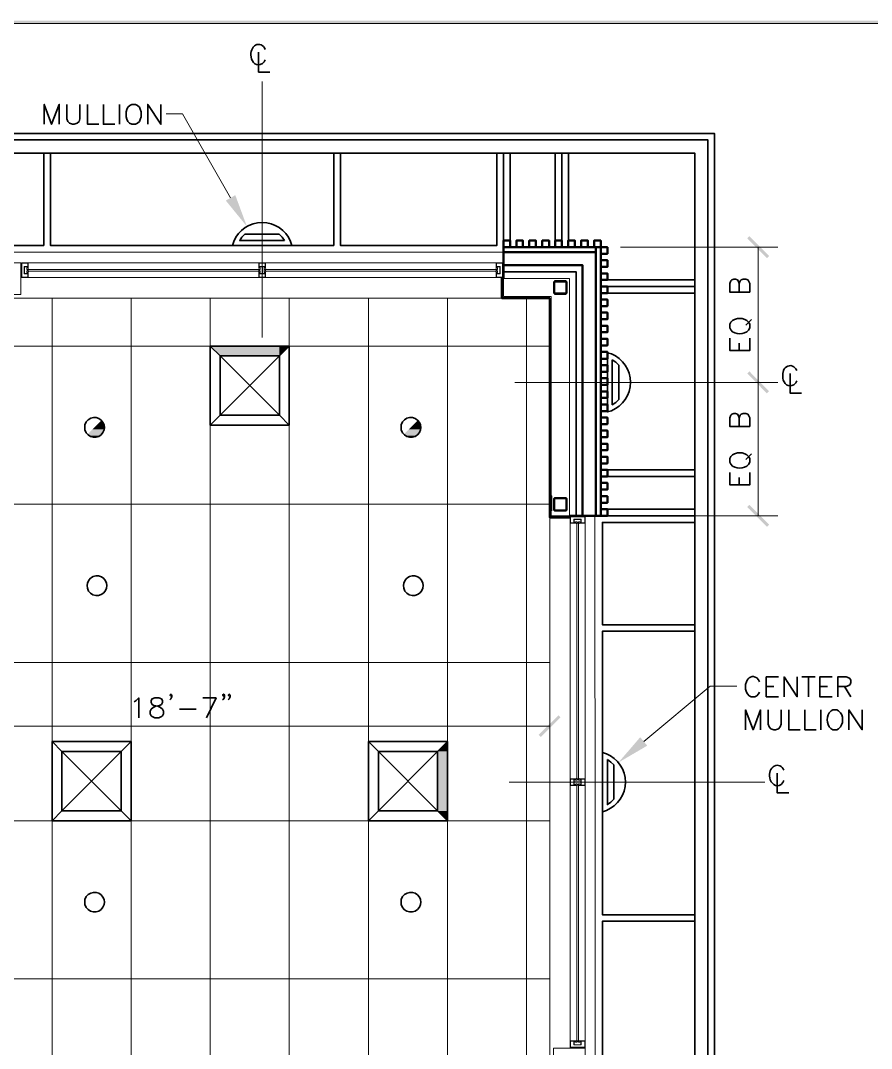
# Model space of a CAD drawing. Header units: inches. Extents: x 5 to 516, y -193 to 129.
# Drawn here: x 422.85 to 444.37, y 62.08 to 88.06 of the extents above; entities that cross this region are included whole.
import ezdxf

# ---------------------------------------------------------------- set-up
doc = ezdxf.new("R2010")
doc.units = ezdxf.units.IN
doc.header["$MEASUREMENT"] = 0
doc.layers.add('PDF9_Geometry', color=7, linetype='Continuous')
doc.layers.add('PDF9_Solid Fills', color=7, linetype='Continuous')

msp = doc.modelspace()

# ---------------------------------------------------------------- hatches: boundary and pattern name
at = {"layer": 'PDF9_Solid Fills', "transparency": 33554559}
h = msp.add_hatch(color=256, dxfattribs=at)
h.paths.add_polyline_path([(316.0672942, 88.0494451), (316.0806254, 88.0627785), (316.0672942, 88.0627785)])
h.paths.add_polyline_path([(496.1917308, 88.0627785), (496.1295081, 88.0627785), (354.7028537, 88.0627785), (354.7028447, 88.0627785), (316.0806254, 88.0627785), (316.1295142, 88.0494451), (316.1295143, 87.9872229), (316.1295233, 87.9872229), (496.1295089, 88.0494437), (316.1295188, 87.9872215), (496.1295081, 87.9872229), (496.1561756, 87.9916674), (496.1783975, 88.0094451), (496.1917308, 88.0361118), (496.1917311, 88.0494451)])
for points in [[(441.2272904, 82.5605591), (441.7250658, 82.058339), (441.7783991, 82.1116724), (441.2806237, 82.609448)], [(441.7783991, 78.6938937), (441.2806214, 79.1961159), (441.227288, 79.1427826), (441.7250658, 78.6405604)], [(424.6717356, 77.7294457), (424.6228467, 77.6850013), (424.9517355, 77.6850013), (424.9650689, 77.7294457)], [(424.7206225, 77.7783371), (424.6717336, 77.7294482), (424.9650669, 77.7294482), (424.9695113, 77.7783371)], [(424.7695139, 77.8272195), (424.720625, 77.7783306), (424.9695139, 77.7783306), (424.9650694, 77.8272195)], [(424.8139565, 77.8761109), (424.7695121, 77.827222), (424.9650676, 77.827222), (424.9517343, 77.8761109)], [(424.8584037, 77.9161138), (424.8139592, 77.8761138), (424.951737, 77.8761138), (424.9295148, 77.9161138)], [(432.6717351, 77.7294457), (432.6228462, 77.6850013), (432.9517351, 77.6850013), (432.9650684, 77.7294457)], [(432.720622, 77.7783371), (432.6717331, 77.7294482), (432.9650665, 77.7294482), (432.9695109, 77.7783371)], [(432.7695134, 77.8272195), (432.7206246, 77.7783306), (432.9695134, 77.7783306), (432.965069, 77.8272195)], [(432.8139561, 77.8761109), (432.7695116, 77.827222), (432.9650672, 77.827222), (432.9517338, 77.8761109)], [(432.8584032, 77.9161138), (432.8139588, 77.8761138), (432.9517366, 77.8761138), (432.9295143, 77.9161138)], [(424.5828458, 77.6405604), (424.5428458, 77.6005604), (424.8984013, 77.6005604), (424.9295124, 77.6405604)], [(424.5428474, 77.6005575), (424.5828474, 77.5694464), (424.8584029, 77.5694464), (424.8984029, 77.6005575)], [(424.6228441, 77.6850031), (424.5828441, 77.6405586), (424.9295108, 77.6405586), (424.951733, 77.6850031)], [(424.5828458, 77.5694432), (424.6228458, 77.547221), (424.8139569, 77.547221), (424.8584013, 77.5694432)], [(424.6228441, 77.5472264), (424.671733, 77.533893), (424.7695108, 77.533893), (424.8139552, 77.5472264)], [(432.5828453, 77.6405604), (432.5428453, 77.6005604), (432.8984009, 77.6005604), (432.929512, 77.6405604)], [(432.542847, 77.6005575), (432.582847, 77.5694464), (432.8584025, 77.5694464), (432.8984025, 77.6005575)], [(432.6228437, 77.6850031), (432.5828437, 77.6405586), (432.9295104, 77.6405586), (432.9517326, 77.6850031)], [(432.5828453, 77.5694432), (432.6228453, 77.547221), (432.8139564, 77.547221), (432.8584009, 77.5694432)], [(432.6228437, 77.5472264), (432.6717326, 77.533893), (432.7695104, 77.533893), (432.8139548, 77.5472264)], [(435.9517326, 70.0049995), (436.0050659, 69.9516662), (436.0050683, 69.9516683), (436.5072905, 70.4494461), (436.4539571, 70.5027794), (436.4539548, 70.5027773)]]:
    msp.add_hatch(color=256, dxfattribs=at).paths.add_polyline_path(points)
at = {"layer": 'PDF9_Solid Fills', "true_color": 0xb3b3b3, "transparency": 33554559}
msp.add_hatch(color=253, dxfattribs=at).paths.add_polyline_path([(429.3961774, 79.8361169), (427.6450686, 79.8361169), (427.8983998, 79.5872281), (429.3961774, 79.5872281)])

# ---------------------------------------------------------------- linework, layer by layer
at = {"layer": 'PDF9_Geometry', "lineweight": 0}
msp.add_lwpolyline([(316.1295142, 88.0583387), (316.1295142, 88.0494498), (316.1295142, 87.9872276), (485.4006203, 87.9872276)], dxfattribs=at)
at = {"layer": 'PDF9_Geometry', "lineweight": 35}
for points in [[(428.867292, 87.2627839), (428.867292, 86.7605617), (429.1561808, 86.7605617)], [(428.9650674, 86.9738922), (429.0139563, 87.022781), (429.0361785, 87.0716699)], [(423.4495134, 85.4405546), (423.4495134, 85.9427768), (423.6361801, 85.4405546), (423.8272912, 85.9427768), (423.8272912, 85.4405546)], [(424.0184017, 85.9427789), (424.0184017, 85.582779), (424.0450684, 85.5116679), (424.0895128, 85.4672234), (424.1606239, 85.4405567), (424.2095128, 85.4405567), (424.2806239, 85.4672234), (424.3295128, 85.5116679), (424.351735, 85.582779), (424.351735, 85.9427789)], [(424.5428474, 85.9427789), (424.5428474, 85.4405567), (424.8272918, 85.4405567)], [(424.9472889, 85.9427789), (424.9472889, 85.4405567), (425.2317334, 85.4405567)], [(425.351735, 85.9427789), (425.351735, 85.4405567)], [(425.662847, 85.4405567), (425.7561803, 85.4405567), (425.8050692, 85.4672234), (425.8539581, 85.5116679), (425.8761803, 85.5605567), (425.8984025, 85.6316678), (425.8984025, 85.7516678), (425.8761803, 85.8227789), (425.8539581, 85.8716678), (425.8050692, 85.9161123), (425.7561803, 85.9427789), (425.662847, 85.9427789), (425.6139581, 85.9161123), (425.5650692, 85.8716678)], [(426.0672885, 85.4405546), (426.0672885, 85.9427768), (426.4006218, 85.4405546), (426.4006218, 85.9427768)], [(388.3117386, 82.209444), (388.3117386, 85.2938882), (397.3117382, 85.2938882), (397.3117382, 85.2094438), (440.3961813, 85.2094438), (440.3961813, 47.8761126), (440.4806268, 47.8761126), (440.4806268, 38.8761131), (437.3961815, 38.8761131)], [(435.1028466, 85.0450016), (397.3117381, 85.0450016)], [(435.0628438, 85.0450016), (440.2317323, 85.0450016), (440.2317323, 47.8761148)], [(397.3117382, 84.7116683), (439.8984012, 84.7116683), (439.8984012, 47.8761148)], [(416.2717342, 84.7116683), (416.2717342, 82.3783351), (423.4361783, 82.3783351), (423.4361783, 84.7116683)], [(423.6050671, 84.7116683), (423.6050671, 82.3783351), (430.7695113, 82.3783351), (430.7695113, 84.7116683)], [(434.8984015, 84.7116683), (434.8984015, 82.3783351), (430.9384018, 82.3783351), (430.9384018, 84.7116683)], [(435.0628438, 82.5027835), (435.0628438, 84.7116722)], [(435.2317348, 82.5027835), (435.2317348, 84.7116722)], [(436.3739557, 84.7116683), (436.3739557, 82.5027795)], [(436.5384025, 82.5027835), (436.5384025, 84.7116722)], [(436.707289, 82.5027835), (436.707289, 84.7116722)], [(428.5250665, 82.6672279), (428.449511, 82.5916724), (428.3917332, 82.5027835), (429.5250665, 82.5027835)], [(428.5250701, 82.6672257), (429.3917368, 82.6672257)], [(429.3917331, 82.6672257), (429.4672887, 82.5916702), (429.5250665, 82.5027813)], [(435.0628438, 81.7116684), (436.8983993, 81.7116684)], [(436.8984014, 75.5427777), (436.8984014, 81.7116662), (435.0628458, 81.7116662)], [(436.3339557, 81.4405577), (436.3384001, 81.4583355), (436.3561779, 81.4761132), (436.3739557, 81.4805577), (436.627289, 81.4805577)], [(436.3339573, 81.4405548), (436.3339573, 81.1872215)], [(436.3739557, 81.4583318), (436.3606224, 81.4538874), (436.3561779, 81.4405541)], [(436.3561786, 81.4405548), (436.3561786, 81.1872215)], [(436.3739582, 81.4583326), (436.6272915, 81.4583326), (436.6406249, 81.4538881), (436.6450693, 81.4405548), (436.6450693, 81.1872215)], [(436.6272906, 81.4805548), (436.6450684, 81.4761103), (436.6628462, 81.4583326), (436.6672906, 81.4405548), (436.6672906, 81.1872215)], [(439.8984012, 81.5072233), (437.6895124, 81.5072233)], [(439.8984012, 81.342781), (437.6895124, 81.342781)], [(441.2895099, 81.1961158), (440.7872877, 81.1961158), (440.7872877, 81.4138936), (440.8139544, 81.4850047), (440.8361766, 81.5072269), (440.8850655, 81.5294491), (440.9295099, 81.5294491), (440.9783988, 81.5072269), (441.000621, 81.4850047), (441.0272877, 81.4138936), (441.0272877, 81.1961158)], [(441.0272893, 81.4138892), (441.0495115, 81.4850003), (441.0761782, 81.5072225), (441.1206226, 81.5294448), (441.1917338, 81.5294448), (441.2406226, 81.5072225), (441.2628449, 81.4850003), (441.2895115, 81.4138892), (441.2895115, 81.1961114)], [(436.3339573, 81.1872273), (436.3384018, 81.1694495), (436.3561795, 81.1516717), (436.3739573, 81.1472273)], [(436.3561786, 81.1872273), (436.3606231, 81.1738939), (436.3739564, 81.1694495)], [(436.3739557, 81.1694502), (436.627289, 81.1694502)], [(436.3739557, 81.1472244), (436.627289, 81.1472244)], [(436.6272923, 81.1694502), (436.6406256, 81.1738947), (436.64507, 81.187228)], [(436.6272923, 81.1472244), (436.64507, 81.1516688), (436.6628478, 81.1694466), (436.6672923, 81.1872244)], [(437.6895119, 81.1738899), (439.8984007, 81.1738899)], [(441.2895122, 80.2938896), (441.2895122, 80.387223), (441.2628456, 80.4361119), (441.2184011, 80.4850007), (441.1695123, 80.507223), (441.0984011, 80.5294452), (440.9784012, 80.5294452), (440.90729, 80.507223), (440.8584012, 80.4850007), (440.8139567, 80.4361119), (440.7872901, 80.387223), (440.7872901, 80.2938896), (440.8139567, 80.2450008), (440.8584012, 80.1961119)], [(441.1917361, 80.3649979), (441.3339583, 80.5072201)], [(441.2895099, 80.0316682), (441.2895099, 79.7205571), (440.7872877, 79.7205571), (440.7872877, 80.0316682)], [(427.8984019, 79.5872201), (427.6450686, 79.836109)], [(429.3961774, 79.5872201), (429.6450663, 79.836109)], [(441.0272893, 79.7205571), (441.0272893, 79.9116682)], [(437.9784002, 78.485003), (437.9028447, 78.4094475), (437.8139558, 78.3516697), (437.8139558, 79.485003)], [(437.9784026, 79.3516696), (437.902847, 79.4272252), (437.8139581, 79.485003)], [(437.9784026, 78.4850066), (437.9784026, 79.3516733)], [(442.4806222, 79.2183327), (442.4584, 79.2627771), (442.4095111, 79.311666)], [(442.1472889, 79.2183327), (442.1250667, 79.1427771), (442.1250667, 79.0272216)], [(442.3117357, 79.1427757), (442.3117357, 78.6449979), (442.6006246, 78.6449979)], [(442.4095111, 78.8583327), (442.4584, 78.9072216), (442.4806222, 78.9561105)], [(427.8984019, 78.0850048), (427.6450686, 77.836116)], [(429.3961774, 78.0850048), (429.6450663, 77.836116)], [(441.2895099, 77.8005539), (440.7872877, 77.8005539), (440.7872877, 78.0183317), (440.8139544, 78.0894428), (440.8361766, 78.111665), (440.8850655, 78.1338872), (440.9295099, 78.1338872), (440.9783988, 78.111665), (441.000621, 78.0894428), (441.0272877, 78.0183317), (441.0272877, 77.8005539)], [(441.0272893, 78.0183364), (441.0495115, 78.0894475), (441.0761782, 78.1116697), (441.1206226, 78.1338919), (441.1917338, 78.1338919), (441.2406226, 78.1116697), (441.2628449, 78.0894475), (441.2895115, 78.0183364), (441.2895115, 77.8005586)], [(424.4761815, 77.8450038), (424.471737, 77.7783371), (424.4761815, 77.7161149)], [(424.9339592, 77.6538927), (424.9606259, 77.7161149), (424.9695148, 77.7783371), (424.9606259, 77.8450038), (424.9339592, 77.9027816)], [(432.476181, 77.8450038), (432.4717366, 77.7783371), (432.476181, 77.7161149)], [(432.9384032, 77.6538927), (432.9606254, 77.7161149), (432.9695143, 77.7783371), (432.9606254, 77.8450038), (432.9384032, 77.9027816)], [(441.2895122, 76.8983368), (441.2895122, 76.9916701), (441.2628456, 77.040559), (441.2184011, 77.0894479), (441.1695123, 77.1116701), (441.0984011, 77.1338923), (440.9784012, 77.1338923), (440.90729, 77.1116701), (440.8584012, 77.0894479), (440.8139567, 77.040559), (440.7872901, 76.9916701), (440.7872901, 76.8983368), (440.8139567, 76.8494479), (440.8584012, 76.800559)], [(441.1917361, 76.969445), (441.3339583, 77.1116672)], [(439.8984012, 76.7027802), (437.6895124, 76.7027802)], [(437.6895119, 76.5383379), (439.8984007, 76.5383379)], [(441.2895099, 76.6361153), (441.2895099, 76.3250042), (440.7872877, 76.3250042), (440.7872877, 76.6361153)], [(441.0272893, 76.3250042), (441.0272893, 76.5161153)], [(436.3339557, 75.9605594), (436.3384001, 75.9827817), (436.3561779, 75.996115), (436.3739557, 76.0005594), (436.627289, 76.0005594)], [(436.3339573, 75.9605565), (436.3339573, 75.7116677)], [(436.3739557, 75.9827824), (436.3606224, 75.9738935), (436.3561779, 75.9605602)], [(436.3561786, 75.9605565), (436.3561786, 75.7116677)], [(436.3739582, 75.9827788), (436.6272915, 75.9827788), (436.6406249, 75.9738899), (436.6450693, 75.9605565), (436.6450693, 75.7116677)], [(436.6272906, 76.0005565), (436.6450684, 75.9961121), (436.6628462, 75.9827788), (436.6672906, 75.9605565), (436.6672906, 75.7116677)], [(436.3339573, 75.7116688), (436.3384018, 75.6894465), (436.3561795, 75.6716688), (436.3739573, 75.6672243)], [(436.3561786, 75.7116688), (436.3606231, 75.693891), (436.3739564, 75.6894465)], [(436.3739557, 75.6894429), (436.627289, 75.6894429)], [(436.3739557, 75.6672261), (436.627289, 75.6672261)], [(436.6272923, 75.6672261), (436.64507, 75.6716706), (436.6628478, 75.6894483), (436.6672923, 75.7116706)], [(436.6272923, 75.6894429), (436.6406256, 75.6938874), (436.64507, 75.7116651)], [(437.6895119, 75.7116688), (439.8984007, 75.7116688)], [(439.8984012, 72.7916657), (437.565068, 72.7916657), (437.565068, 75.378332), (439.8984012, 75.378332)], [(437.6895119, 75.5427777), (439.8984007, 75.5427777)], [(424.5428456, 73.845004), (424.5339567, 73.7783373), (424.5428456, 73.7161151)], [(425.0006233, 73.6538929), (425.0228456, 73.7161151), (425.0317345, 73.7783373), (425.0228456, 73.845004), (425.0006233, 73.9027818)], [(432.5428452, 73.845004), (432.5339563, 73.7783373), (432.5428452, 73.7161151)], [(433.0006229, 73.6538929), (433.0228451, 73.7161151), (433.031734, 73.7783373), (433.0228451, 73.845004), (433.0006229, 73.9027818)], [(439.8984012, 72.6272234), (437.565068, 72.6272234), (437.565068, 65.458335), (439.8984012, 65.458335)], [(442.0183998, 70.9694453), (441.7072887, 70.9694453), (441.7072887, 71.4716675), (442.0183998, 71.4716675)], [(442.1606217, 70.9694453), (442.1606217, 71.4716675), (442.493955, 70.9694453), (442.493955, 71.4716675)], [(442.6095104, 71.4716697), (442.9428437, 71.4716697)], [(442.7784014, 71.4716697), (442.7784014, 70.9694475)], [(443.3739544, 70.9694453), (443.0628433, 70.9694453), (443.0628433, 71.4716675), (443.3739544, 71.4716675)], [(443.5161808, 70.9694453), (443.5161808, 71.4716675), (443.7295141, 71.4716675), (443.8006252, 71.4494453), (443.8272919, 71.4227787), (443.8495141, 71.3783342), (443.8495141, 71.3294453), (443.8272919, 71.2805564), (443.8006252, 71.2583342), (443.7295141, 71.2316676), (443.5161808, 71.2316676)], [(441.2050689, 71.3516701), (441.1828467, 71.280559), (441.1828467, 71.160559), (441.2050689, 71.0894479), (441.2317356, 71.0450034), (441.27618, 70.9961145), (441.3250689, 70.9694479), (441.4228467, 70.9694479), (441.4672911, 70.9961145), (441.51618, 71.0450034), (441.5384022, 71.0894479)], [(441.5384022, 71.3516701), (441.51618, 71.400559), (441.4672911, 71.4494478)], [(441.7072887, 71.2316704), (441.8983998, 71.2316704)], [(443.0628433, 71.2316704), (443.2539544, 71.2316704)], [(443.6850673, 71.2316704), (443.8495117, 70.9694482)], [(425.7250667, 70.8449969), (425.7695111, 70.8716636), (425.8406222, 70.9427747), (425.8406222, 70.4405525)], [(426.6761797, 71.013888), (426.6539575, 70.9872213), (426.6272908, 71.013888), (426.6539575, 71.0361102), (426.6761797, 71.013888), (426.6761797, 70.9649991), (426.6539575, 70.9161102), (426.6272908, 70.893888)], [(427.55618, 70.4405554), (427.79618, 70.9427776), (427.4628467, 70.9427776)], [(428.009513, 71.013888), (427.9872908, 70.9872213), (427.9606241, 71.013888), (427.9872908, 71.0361102), (428.009513, 71.013888), (428.009513, 70.9649991), (427.9872908, 70.9161102), (427.9606241, 70.893888)], [(428.1517339, 71.013888), (428.1295117, 70.9872213), (428.102845, 71.013888), (428.1295117, 71.0361102), (428.1517339, 71.013888), (428.1517339, 70.9649991), (428.1295117, 70.9161102), (428.102845, 70.893888)], [(426.8672921, 70.6538891), (427.2939587, 70.6538891)], [(441.1828476, 70.1383364), (441.1828476, 70.6361142), (441.3739587, 70.1383364), (441.5650698, 70.6361142), (441.5650698, 70.1383364)], [(441.7561802, 70.636112), (441.7561802, 70.2805565), (441.7784024, 70.2094454), (441.8272913, 70.1605565), (441.8984024, 70.1383343), (441.9428468, 70.1383343), (442.0184024, 70.1605565), (442.0628468, 70.2094454), (442.0895135, 70.2805565), (442.0895135, 70.636112)], [(442.276177, 70.636112), (442.276177, 70.1383343), (442.5650659, 70.1383343)], [(442.6850674, 70.636112), (442.6850674, 70.1383343), (442.9695118, 70.1383343)], [(443.0895134, 70.636112), (443.0895134, 70.1383343)], [(443.5383988, 70.6138898), (443.4939544, 70.636112), (443.3961766, 70.636112), (443.3517322, 70.6138898), (443.3028433, 70.5650009)], [(443.8006227, 70.1383364), (443.8006227, 70.6361142), (444.133956, 70.1383364), (444.133956, 70.6361142)], [(443.3961766, 70.1383343), (443.4939544, 70.1383343), (443.5383988, 70.1605565)], [(423.8939578, 69.5872207), (423.645069, 69.8361095)], [(425.3961776, 69.5872207), (425.6450665, 69.8361095)], [(431.8984017, 69.5872207), (431.6450683, 69.8361095)], [(433.3961772, 69.5872207), (433.6450661, 69.8361095)], [(437.8539542, 69.2494476), (437.7783986, 69.3205587), (437.6895097, 69.3827809)], [(437.8539563, 68.3783322), (437.7784008, 68.3072211), (437.6895119, 68.2449989), (437.6895119, 69.3827766)], [(437.8539542, 68.3783358), (437.8539542, 69.2494469)], [(441.9872909, 69.0405627), (441.9872909, 68.5383405), (442.2761798, 68.5383405)], [(442.0850663, 68.7561154), (442.1295108, 68.8005598), (442.1561774, 68.8494487)], [(423.8939578, 68.0850054), (423.645069, 67.8361165)], [(425.3961776, 68.0850054), (425.6450665, 67.8361165)], [(431.8984017, 68.0850054), (431.6450683, 67.8361165)], [(433.3961772, 68.0850054), (433.6450661, 67.8361165)], [(424.4761815, 65.8450044), (424.471737, 65.7783378), (424.4761815, 65.7161156)], [(424.9339592, 65.6538933), (424.9606259, 65.7161156), (424.9695148, 65.7783378), (424.9606259, 65.8450044), (424.9339592, 65.9027822)], [(432.476181, 65.8450044), (432.4717366, 65.7783378), (432.476181, 65.7161156)], [(432.9384032, 65.6538933), (432.9606254, 65.7161156), (432.9695143, 65.7783378), (432.9606254, 65.8450044), (432.9384032, 65.9027822)], [(439.8984012, 65.2938905), (437.565068, 65.2938905), (437.565068, 58.125002), (439.8984012, 58.125002)]]:
    msp.add_lwpolyline(points, dxfattribs=at)
at = {"layer": 'PDF9_Geometry', "lineweight": 15}
for points in [[(428.960626, 80.0494416), (428.960626, 86.5249966)], [(428.1606225, 83.5827802), (426.9472893, 85.7027801), (426.5295114, 85.7027801)], [(397.3961837, 82.209444), (435.2317371, 82.209444)], [(438.0228452, 82.3338924), (442.0006228, 82.3338924)], [(441.5028436, 82.3338924), (441.5028436, 78.9161149)], [(422.853955, 81.9383304), (422.853955, 81.5649971), (422.8583994, 81.5694415), (422.8717328, 81.5694415), (422.8761772, 81.5649971)], [(423.0406253, 81.804997), (423.0406253, 81.9383304), (422.8761808, 81.9383304), (422.8717364, 81.9338859), (422.8584031, 81.9338859), (422.8539586, 81.9383304)], [(422.8761808, 81.9294509), (422.8717364, 81.9250064), (422.8584031, 81.9250064), (422.8539586, 81.9294509)], [(422.8761808, 81.9205533), (422.8717364, 81.9161089), (422.8584031, 81.9161089), (422.8539586, 81.9205533)], [(422.8761808, 81.9161136), (422.8717364, 81.9072247), (422.8584031, 81.9072247), (422.8539586, 81.9161136)], [(422.8539586, 81.6050032), (422.8761808, 81.8983365), (422.8539586, 81.8983365), (422.8761808, 81.6050032)], [(422.8761808, 81.9383304), (422.8761808, 81.5649971)], [(422.9384011, 81.8449963), (423.0361788, 81.8449963), (423.0361788, 81.9294408), (422.8850677, 81.9294408)], [(422.8850694, 81.9294509), (422.8850694, 81.5738954), (423.0361805, 81.5738954), (423.0361805, 81.6583398)], [(422.9384005, 81.8449963), (422.9384005, 81.6583297)], [(428.8761805, 81.9383304), (423.0406253, 81.9383304)], [(429.0406228, 81.804997), (429.0406228, 81.9383304), (428.8761783, 81.9383304), (428.8761783, 81.804997)], [(428.965069, 81.8449963), (428.885069, 81.8449963), (428.885069, 81.9294408), (429.0361801, 81.9294408)], [(429.0361785, 81.8449963), (428.9561785, 81.8449963)], [(429.0361785, 81.9294509), (429.0361785, 81.8450064)], [(429.0406228, 81.9383304), (434.8761779, 81.9383304)], [(434.876178, 81.804997), (434.876178, 81.9383304), (435.0406224, 81.9383304), (435.0495113, 81.9338859), (435.0584002, 81.9338859), (435.0628447, 81.9383304)], [(435.0361782, 81.9294509), (435.0361782, 81.5738954), (434.8850671, 81.5738954), (434.8850671, 81.6583398)], [(434.978402, 81.8449963), (434.8850687, 81.8449963), (434.8850687, 81.9294408), (435.0361798, 81.9294408)], [(434.9784027, 81.8449963), (434.9784027, 81.6583297)], [(435.0628438, 81.9383304), (435.0628438, 81.5649971), (435.0583993, 81.5694415), (435.0495104, 81.5694415), (435.0406215, 81.5649971)], [(435.0406224, 81.9383304), (435.0406224, 81.5649971)], [(435.0406224, 81.9294509), (435.0495113, 81.9250064), (435.0584002, 81.9250064), (435.0628447, 81.9294509)], [(435.0406224, 81.9205533), (435.0495113, 81.9161089), (435.0584002, 81.9161089), (435.0628447, 81.9205533)], [(435.0406224, 81.9161136), (435.0495113, 81.9072247), (435.0584002, 81.9072247), (435.0628447, 81.9161136)], [(435.0628447, 81.6050032), (435.0406224, 81.8983365), (435.0628447, 81.8983365), (435.0406224, 81.6050032)], [(422.853955, 81.58722), (422.8583994, 81.5961089), (422.8717328, 81.5961089), (422.8761772, 81.58722)], [(422.853955, 81.5827803), (422.8583994, 81.5872247), (422.8717328, 81.5872247), (422.8761772, 81.5827803)], [(422.8761808, 81.6049971), (422.8539586, 81.6049971)], [(422.8761787, 81.5650032), (423.0406231, 81.5650032), (423.0406231, 81.6983365)], [(423.0361788, 81.6583373), (422.9384011, 81.6583373)], [(422.947289, 81.8361168), (422.947289, 81.667228)], [(423.0361797, 81.8094502), (423.0139575, 81.8094502), (423.0139575, 81.8361168), (422.9472909, 81.8361168)], [(423.0139575, 81.6672258), (422.9472909, 81.6672258)], [(423.0095133, 81.773887), (423.0095133, 81.8005537), (423.0139577, 81.8094426)], [(423.0095133, 81.7294455), (423.0095133, 81.7027788)], [(423.0095133, 81.7027799), (423.0139577, 81.693891)], [(423.0361788, 81.6938914), (423.0139566, 81.6938914), (423.0139566, 81.6672247)], [(428.9028461, 81.7294437), (428.9028461, 81.7738881), (423.0139575, 81.7738881), (423.0139575, 81.7294437)], [(423.0139575, 81.7294455), (428.9028461, 81.7294455)], [(423.0406231, 81.8361168), (423.0228453, 81.8361168)], [(423.0406231, 81.6672258), (423.0228453, 81.6672258)], [(423.0361792, 81.6805537), (423.0272903, 81.6805537), (423.0272903, 81.6894426), (423.0228459, 81.6894426), (423.0228459, 81.6672204)], [(423.022846, 81.8361168), (423.022846, 81.8138946), (423.0272905, 81.8138946)], [(423.0361788, 81.8094462), (423.0361788, 81.8227795), (423.0272899, 81.8227795), (423.0272899, 81.8138906)], [(423.0361788, 81.6805541), (423.0361788, 81.6938874)], [(423.0495116, 81.7916652), (423.0406227, 81.8049985)], [(423.0495116, 81.7116684), (423.0406227, 81.6983351)], [(423.0406231, 81.7738881), (423.0406231, 81.7294437)], [(423.0406231, 81.5650032), (428.8761783, 81.5650032), (428.8761783, 81.6983365)], [(428.8717362, 81.7916652), (428.8761807, 81.8049985)], [(428.8717362, 81.7116684), (428.8761807, 81.6983351)], [(428.8761805, 81.8361168), (428.8984027, 81.8361168)], [(428.8761805, 81.7738881), (428.8761805, 81.7294437)], [(428.8761805, 81.6672258), (428.8984027, 81.6672258)], [(428.9561785, 81.6583373), (429.0361785, 81.6583373), (429.0361785, 81.5738928), (428.8850674, 81.5738928), (428.8850674, 81.6583373)], [(428.8850683, 81.8094502), (428.9028461, 81.8094502), (428.9028461, 81.8361168), (428.9561794, 81.8361168)], [(428.8850688, 81.6805537), (428.8895133, 81.6805537), (428.8895133, 81.6894426), (428.8984022, 81.6894426), (428.8984022, 81.6672204)], [(428.885069, 81.8094462), (428.885069, 81.8227795), (428.8895135, 81.8227795), (428.8895135, 81.8138906)], [(428.885069, 81.6938914), (428.9028468, 81.6938914), (428.9028468, 81.6672247)], [(428.885069, 81.6805541), (428.885069, 81.6938874)], [(428.885069, 81.6583373), (428.965069, 81.6583373)], [(428.8984018, 81.8361168), (428.8984018, 81.8138946), (428.8895129, 81.8138946)], [(428.9072903, 81.773887), (428.9072903, 81.8005537), (428.9028459, 81.8094426)], [(428.9072903, 81.7027799), (428.9028459, 81.693891)], [(428.9028461, 81.6672258), (428.9561794, 81.6672258)], [(428.9072903, 81.7294455), (428.9072903, 81.7027788)], [(428.9561772, 81.8361168), (428.9561772, 81.667228)], [(428.9650658, 81.8361168), (428.9650658, 81.667228)], [(429.0361792, 81.8094502), (429.0184014, 81.8094502), (429.0184014, 81.8361168), (428.9650681, 81.8361168)], [(429.0184014, 81.6672258), (428.9650681, 81.6672258)], [(429.0095129, 81.773887), (429.0095129, 81.8005537), (429.0184018, 81.8094426)], [(429.0095129, 81.7294455), (429.0095129, 81.7027788)], [(429.0095129, 81.7027799), (429.0184018, 81.693891)], [(429.0139572, 81.7294437), (429.0139572, 81.7738881), (434.9028457, 81.7738881), (434.9028457, 81.7294437)], [(434.9028457, 81.7294455), (429.0139572, 81.7294455)], [(429.0361785, 81.6938914), (429.0184007, 81.6938914), (429.0184007, 81.6672247)], [(429.0406228, 81.8361168), (429.022845, 81.8361168)], [(429.0406228, 81.6672258), (429.022845, 81.6672258)], [(429.0361789, 81.6805537), (429.02729, 81.6805537), (429.02729, 81.6894426), (429.0228455, 81.6894426), (429.0228455, 81.6672204)], [(429.0228457, 81.8361168), (429.0228457, 81.8138946), (429.0272902, 81.8138946)], [(429.0361785, 81.8094462), (429.0361785, 81.8227795), (429.0272896, 81.8227795), (429.0272896, 81.8138906)], [(429.0361785, 81.6805541), (429.0361785, 81.6938874)], [(429.0495113, 81.7916652), (429.0406224, 81.8049985)], [(429.0495113, 81.7116684), (429.0406224, 81.6983351)], [(429.0406228, 81.7738881), (429.0406228, 81.7294437)], [(429.0406228, 81.6983311), (429.0406228, 81.5649978)], [(434.8717359, 81.7916652), (434.8761804, 81.8049985)], [(434.8717359, 81.7116684), (434.8761804, 81.6983351)], [(434.8761802, 81.8361168), (434.8984024, 81.8361168)], [(434.8761802, 81.7738881), (434.8761802, 81.7294437)], [(435.0406246, 81.5650032), (434.8761802, 81.5650032), (434.8761802, 81.6983365)], [(434.8761802, 81.6672258), (434.8984024, 81.6672258)], [(434.885068, 81.8094502), (434.9028457, 81.8094502), (434.9028457, 81.8361168), (434.9739569, 81.8361168)], [(434.8850685, 81.6805537), (434.889513, 81.6805537), (434.889513, 81.6894426), (434.8984018, 81.6894426), (434.8984018, 81.6672204)], [(434.8850687, 81.8094462), (434.8850687, 81.8227795), (434.8895131, 81.8227795), (434.8895131, 81.8138906)], [(434.8850687, 81.6938914), (434.9028465, 81.6938914), (434.9028465, 81.6672247)], [(434.8850687, 81.6805541), (434.8850687, 81.6938874)], [(434.8850687, 81.6583373), (434.978402, 81.6583373)], [(434.8984015, 81.8361168), (434.8984015, 81.8138946), (434.8895126, 81.8138946)], [(434.9117343, 81.773887), (434.9117343, 81.8005537), (434.9028454, 81.8094426)], [(434.9117343, 81.7027799), (434.9028454, 81.693891)], [(434.9028457, 81.6672258), (434.9739569, 81.6672258)], [(434.9117343, 81.7294455), (434.9117343, 81.7027788)], [(434.973954, 81.8361168), (434.973954, 81.667228)], [(435.0628438, 81.58722), (435.0583993, 81.5961089), (435.0495104, 81.5961089), (435.0406215, 81.58722)], [(435.0628438, 81.5827803), (435.0583993, 81.5872247), (435.0495104, 81.5872247), (435.0406215, 81.5827803)], [(435.0406224, 81.6049971), (435.0628447, 81.6049971)], [(422.853955, 81.5738917), (422.8583994, 81.5783362), (422.8717328, 81.5783362), (422.8761772, 81.5738917)], [(422.853955, 81.5650032), (422.853955, 81.5694477)], [(428.8761805, 81.5650032), (429.0406249, 81.5650032)], [(429.0406228, 81.5650032), (434.8761779, 81.5650032)], [(435.0628438, 81.5738917), (435.0583993, 81.5783362), (435.0495104, 81.5783362), (435.0406215, 81.5738917)], [(435.0628438, 81.5650032), (435.0628438, 81.5694477)], [(434.7695133, 81.0450018), (397.8539609, 81.0450018)], [(435.0228454, 81.0450018), (417.1472903, 81.0450018)], [(423.64507, 81.0450018), (423.64507, 43.2094484)], [(425.6450699, 81.0450018), (425.6450699, 43.2094484)], [(427.6450698, 81.0450018), (427.6450698, 43.2094484)], [(429.6450697, 81.0450018), (429.6450697, 43.2094484)], [(431.6450696, 81.0450018), (431.6450696, 48.4183376)], [(433.6450695, 81.0450018), (433.6450695, 48.4183376)], [(435.6450694, 81.0450018), (435.6450694, 48.4183376)], [(397.8539564, 79.8361169), (436.2317303, 79.8361169)], [(435.3517344, 78.9161137), (441.8228453, 78.9161137)], [(441.5028436, 75.5427777), (441.5028436, 78.9161109)], [(397.8539564, 75.8361172), (436.2317303, 75.8361172)], [(436.2317347, 75.5027839), (436.2317347, 48.4183398), (430.9784019, 48.4183398)], [(436.7517316, 75.5427777), (436.7517316, 75.5472221)], [(436.7517316, 75.520554), (436.7517316, 75.3561096), (436.885065, 75.3561096)], [(436.885065, 68.8983372), (436.7517316, 68.8983372), (436.7517316, 75.3561147)], [(437.1250678, 75.5427777), (436.7517345, 75.5427777), (436.756179, 75.5383333), (436.756179, 75.5294444), (436.7517345, 75.5205555)], [(437.1250678, 75.5205609), (436.7517345, 75.5205609)], [(437.1161793, 75.5161121), (436.7606238, 75.5161121), (436.7606238, 75.365001), (436.8450682, 75.365001)], [(436.7606247, 75.5427777), (436.7650691, 75.5383333), (436.7650691, 75.5294444), (436.7606247, 75.5205555)], [(436.7695132, 75.5427777), (436.7739577, 75.5383333), (436.7739577, 75.5294444), (436.7695132, 75.5205555)], [(436.7739575, 75.5427777), (436.7828464, 75.5383333), (436.7828464, 75.5294444), (436.7739575, 75.5205555)], [(436.7917316, 75.5427831), (437.085065, 75.5205609), (437.085065, 75.5427831), (436.7917316, 75.5205609)], [(436.7917345, 75.5205609), (436.7917345, 75.5427831)], [(436.8450657, 75.3649981), (436.8450657, 75.4583315)], [(437.0272895, 75.4583322), (436.8450673, 75.4583322)], [(436.8539542, 75.3827752), (436.8539542, 75.4538863)], [(436.8539542, 75.3561096), (436.8539542, 75.3783318)], [(437.0228453, 75.4538924), (436.8539564, 75.4538924)], [(436.8806243, 75.3649981), (436.8806243, 75.3827759), (436.8539577, 75.3827759)], [(436.8672912, 75.3650025), (436.8672912, 75.3694469), (436.8761801, 75.3694469), (436.8761801, 75.3783358), (436.8539578, 75.3783358)], [(436.8672915, 75.3649981), (436.8806249, 75.3649981)], [(436.8895128, 75.3916727), (436.880624, 75.3827839)], [(436.8984014, 75.3516699), (436.885068, 75.3561143)], [(436.9161784, 75.3916727), (436.8895118, 75.3916727)], [(436.9161784, 75.3827752), (436.9161784, 68.8672201)], [(436.9606256, 68.8672201), (436.9606256, 75.3827752), (436.9161811, 75.3827752)], [(436.9606256, 75.3561096), (436.9161811, 75.3561096)], [(436.9606245, 75.3916727), (436.9872912, 75.3916727), (436.9961801, 75.3827839)], [(436.9784026, 75.3516699), (436.991736, 75.3561143)], [(436.9917345, 75.3561165), (437.1250678, 75.3561165), (437.1250678, 75.5205609), (437.1206234, 75.5294498), (437.1206234, 75.5383387), (437.1250678, 75.5427831)], [(436.9961786, 75.3649974), (436.9961786, 75.3827752), (437.0228453, 75.3827752), (437.0228453, 75.4538863)], [(436.9961791, 75.3649981), (437.0095125, 75.3649981), (437.0095125, 75.3694426), (437.0006236, 75.3694426)], [(437.0228453, 75.3783354), (437.0006231, 75.3783354), (437.0006231, 75.3694465)], [(437.0228453, 75.3561096), (437.0228453, 75.3783318)], [(437.0272895, 75.4583315), (437.0272895, 75.3649981), (437.1161784, 75.3649981), (437.1161784, 75.5161092)], [(437.1028465, 75.5205609), (437.0939576, 75.5294498), (437.0939576, 75.5383387), (437.1028465, 75.5427831)], [(437.1072908, 75.5205609), (437.1028464, 75.5294498), (437.1028464, 75.5383387), (437.1072908, 75.5427831)], [(437.1161793, 75.5205609), (437.1117349, 75.5294498), (437.1117349, 75.5383387), (437.1161793, 75.5427831)], [(437.1250678, 68.8983372), (437.1250678, 75.3561147)], [(437.396177, 47.8761126), (437.3739547, 75.5427777)], [(438.0228452, 75.5427777), (442.0006228, 75.5427777)], [(410.1472861, 71.8361174), (436.2317303, 71.8361174)], [(438.6095106, 69.8405572), (440.2939549, 71.2361127), (440.9606216, 71.2361127)], [(436.2317347, 70.560555), (436.2317347, 70.7294439)], [(417.6450704, 70.2272217), (436.2317359, 70.2272217)], [(436.7517316, 68.8983372), (436.7517316, 68.7294484)], [(436.8450657, 68.8183347), (436.8450657, 68.7383347), (436.7606213, 68.7383347), (436.7606213, 68.8894458), (436.8450657, 68.8894458)], [(436.8450657, 68.8894487), (436.8450657, 68.8094487)], [(436.8539542, 68.8983372), (436.8539542, 68.876115)], [(436.8539542, 68.8716717), (436.8539542, 68.8183383)], [(436.8806243, 68.8894487), (436.8806243, 68.8716709), (436.8539577, 68.8716709)], [(436.8672912, 68.8894444), (436.8672912, 68.8849999), (436.8761801, 68.8849999), (436.8761801, 68.876111), (436.8539578, 68.876111)], [(436.8672915, 68.8894487), (436.8806249, 68.8894487)], [(436.8895128, 68.8627831), (436.880624, 68.871672)], [(436.8984014, 68.902777), (436.885068, 68.8983325)], [(436.9161784, 68.8627831), (436.8895118, 68.8627831)], [(436.9606256, 68.8938885), (436.9161811, 68.8938885)], [(436.9606256, 68.8672229), (436.9161811, 68.8672229)], [(436.9606245, 68.8627831), (436.9872912, 68.8627831), (436.9961801, 68.871672)], [(436.9784026, 68.902777), (436.991736, 68.8983325)], [(436.9917345, 68.7294462), (437.1250678, 68.7294462), (437.1250678, 68.8983351), (436.9917345, 68.8983351)], [(436.9961786, 68.8894494), (436.9961786, 68.8716717), (437.0228453, 68.8716717), (437.0228453, 68.8183383)], [(436.9961791, 68.8894487), (437.0095125, 68.8894487), (437.0095125, 68.8850043), (437.0006236, 68.8850043)], [(437.0228453, 68.8761114), (437.0006231, 68.8761114), (437.0006231, 68.8850003)], [(437.0228453, 68.8983372), (437.0228453, 68.876115)], [(437.0272895, 68.8094487), (437.0272895, 68.8894487), (437.1161784, 68.8894487), (437.1161784, 68.7383376)], [(435.2050692, 68.8138917), (441.6761801, 68.8138917)], [(436.7517316, 68.7294462), (436.7517316, 62.2627797)], [(436.8850686, 68.7294462), (436.7517353, 68.7294462)], [(436.8539542, 68.7561118), (436.8539542, 68.8094451)], [(436.8539542, 68.7294462), (436.8539542, 68.7516684)], [(437.0228453, 68.8183405), (436.8539564, 68.8183405)], [(437.0228453, 68.8094429), (436.8539564, 68.8094429)], [(436.8806243, 68.7383347), (436.8806243, 68.7561125), (436.8539577, 68.7561125)], [(436.8672912, 68.7383391), (436.8672912, 68.7427835), (436.8761801, 68.7427835), (436.8761801, 68.7516724), (436.8539578, 68.7516724)], [(436.8672915, 68.7383347), (436.8806249, 68.7383347)], [(436.8895128, 68.7650003), (436.880624, 68.7561114)], [(436.8984014, 68.7250064), (436.885068, 68.7294509)], [(436.9161784, 68.7650003), (436.8895118, 68.7650003)], [(436.9161784, 62.2449992), (436.9161784, 68.7605543)], [(436.9606256, 68.7605606), (436.9161811, 68.7605606)], [(436.9606256, 68.7605543), (436.9606256, 62.2449992), (436.9161811, 62.2449992)], [(436.9606256, 68.7338859), (436.9161811, 68.7338859)], [(436.9606245, 68.7650003), (436.9872912, 68.7650003), (436.9961801, 68.7561114)], [(436.9784026, 68.7250064), (436.991736, 68.7294509)], [(436.9961786, 68.738334), (436.9961786, 68.7561118), (437.0228453, 68.7561118), (437.0228453, 68.8094451)], [(436.9961791, 68.7383347), (437.0095125, 68.7383347), (437.0095125, 68.7427792), (437.0006236, 68.7427792)], [(437.0228453, 68.751672), (437.0006231, 68.751672), (437.0006231, 68.7427831)], [(437.0228453, 68.7294462), (437.0228453, 68.7516684)], [(437.0272895, 68.7383347), (437.0272895, 68.8183347)], [(437.1161793, 68.7383347), (437.0272904, 68.7383347)], [(437.1250678, 68.7294462), (437.1250678, 62.2627797)], [(417.6450704, 67.8361176), (436.2317359, 67.8361176)], [(436.7517316, 62.1072204), (436.7517316, 62.2716648), (436.885065, 62.2716648)], [(437.1250678, 62.0850057), (436.7517345, 62.0850057), (436.756179, 62.0894502), (436.756179, 62.0983391), (436.7517345, 62.1072279)], [(437.1250678, 62.1072225), (436.7517345, 62.1072225)], [(437.1161793, 62.1116713), (436.7606238, 62.1116713), (436.7606238, 62.2627824), (436.8450682, 62.2627824)], [(436.7606247, 62.0850057), (436.7650691, 62.0894502), (436.7650691, 62.0983391), (436.7606247, 62.1072279)], [(436.7695132, 62.0850057), (436.7739577, 62.0894502), (436.7739577, 62.0983391), (436.7695132, 62.1072279)], [(436.7739575, 62.0850057), (436.7828464, 62.0894502), (436.7828464, 62.0983391), (436.7739575, 62.1072279)], [(436.7917316, 62.0850003), (437.085065, 62.1072225), (437.085065, 62.0850003), (436.7917316, 62.1072225)], [(436.7917345, 62.1072225), (436.7917345, 62.0850003)], [(436.8450657, 62.2627853), (436.8450657, 62.169452)], [(437.0272895, 62.1694513), (436.8450673, 62.1694513)], [(436.8539542, 62.2716648), (436.8539542, 62.2494426)], [(436.8539542, 62.2449992), (436.8539542, 62.1738881)], [(437.0228453, 62.173891), (436.8539564, 62.173891)], [(436.8806243, 62.2627853), (436.8806243, 62.2450075), (436.8539577, 62.2450075)], [(436.8672912, 62.262781), (436.8672912, 62.2583365), (436.8761801, 62.2583365), (436.8761801, 62.2494476), (436.8539578, 62.2494476)], [(436.8672915, 62.2627853), (436.8806249, 62.2627853)], [(436.8895128, 62.2361107), (436.880624, 62.2449996)], [(436.8984014, 62.2761136), (436.885068, 62.2716691)], [(436.9161784, 62.2361107), (436.8895118, 62.2361107)], [(436.9606256, 62.2716648), (436.9161811, 62.2716648)], [(436.9606245, 62.2361107), (436.9872912, 62.2361107), (436.9961801, 62.2449996)], [(436.9784026, 62.2761136), (436.991736, 62.2716691)], [(436.9917345, 62.271667), (437.1250678, 62.271667), (437.1250678, 62.1072225), (437.1206234, 62.0983336), (437.1206234, 62.0894447), (437.1250678, 62.0850003)], [(436.9961786, 62.262777), (436.9961786, 62.2449992), (437.0228453, 62.2449992), (437.0228453, 62.1738881)], [(436.9961791, 62.2627853), (437.0095125, 62.2627853), (437.0095125, 62.2583409), (437.0006236, 62.2583409)], [(437.0228453, 62.249448), (437.0006231, 62.249448), (437.0006231, 62.2583369)], [(437.0228453, 62.2716648), (437.0228453, 62.2494426)], [(437.0272895, 62.169452), (437.0272895, 62.2627853), (437.1161784, 62.2627853), (437.1161784, 62.1116742)], [(437.1028465, 62.1072225), (437.0939576, 62.0983336), (437.0939576, 62.0894447), (437.1028465, 62.0850003)], [(437.1072908, 62.1072225), (437.1028464, 62.0983336), (437.1028464, 62.0894447), (437.1072908, 62.0850003)], [(437.1161793, 62.1072225), (437.1117349, 62.0983336), (437.1117349, 62.0894447), (437.1161793, 62.0850003)], [(436.7517316, 62.0850057), (436.7517316, 62.0894502)]]:
    msp.add_lwpolyline(points, dxfattribs=at)
at = {"layer": 'PDF9_Geometry', "lineweight": 35}
for points in [[(429.6761783, 82.4805573), (429.7072894, 82.3783351), (428.2095118, 82.3783351), (428.2406229, 82.4805573, -0.6654032632)], [(437.7917341, 79.6361148), (437.6895119, 79.6672259), (437.6895119, 78.1694483), (437.7917341, 78.2005594, 0.6705108712)], [(437.6672902, 69.5294483), (437.565068, 69.5650039), (437.565068, 68.0627817), (437.6672902, 68.0983374, 0.6677018986)]]:
    msp.add_lwpolyline(points, format="xyb", close=True, dxfattribs=at)
at = {"layer": 'PDF9_Geometry', "lineweight": 50}
for points in [[(435.2317348, 82.3338924), (435.2317348, 82.5027813), (435.0628459, 82.5027813), (435.0628459, 82.3338924)], [(435.5561796, 82.3338924), (435.5561796, 82.5027813), (435.3917352, 82.5027813), (435.3917352, 82.3338924)], [(435.8850686, 82.3338924), (435.8850686, 82.5027813), (435.7161798, 82.5027813), (435.7161798, 82.3338924)], [(436.2139577, 82.3338924), (436.2139577, 82.5027813), (436.0450688, 82.5027813), (436.0450688, 82.3338924)], [(436.5384025, 82.3338924), (436.5384025, 82.5027813), (436.373958, 82.5027813), (436.373958, 82.3338924)], [(436.8672915, 82.3338924), (436.8672915, 82.5027813), (436.6984027, 82.5027813), (436.6984027, 82.3338924)], [(437.1961761, 82.3338924), (437.1961761, 82.5027813), (437.0272872, 82.5027813), (437.0272872, 82.3338924)], [(437.5206209, 82.3338924), (437.5206209, 82.5027813), (437.3561764, 82.5027813), (437.3561764, 82.3338924)], [(437.396177, 82.209444), (437.396177, 82.3338884), (435.0628438, 82.3338884), (435.0628438, 82.209444)], [(437.5206209, 75.5427817), (437.5206209, 82.3338924), (437.3961764, 82.3338924), (437.3961764, 75.5427817)], [(437.5206209, 82.3338946), (437.5206209, 82.1694502), (437.6895097, 82.1694502), (437.6895097, 82.3338946)], [(437.5206209, 82.0050057), (437.5206209, 81.8361168), (437.6895097, 81.8361168), (437.6895097, 82.0050057)], [(437.5206209, 81.6716677), (437.5206209, 81.5072233), (437.6895097, 81.5072233), (437.6895097, 81.6716677)], [(437.5206209, 81.3427788), (437.5206209, 81.1738899), (437.6895097, 81.1738899), (437.6895097, 81.3427788)], [(437.5206209, 81.0094408), (437.5206209, 80.8449964), (437.6895097, 80.8449964), (437.6895097, 81.0094408)], [(437.5206209, 80.6805519), (437.5206209, 80.5116631), (437.6895097, 80.5116631), (437.6895097, 80.6805519)], [(437.5206209, 80.347223), (437.5206209, 80.1827785), (437.6895097, 80.1827785), (437.6895097, 80.347223)], [(437.5206209, 80.0183341), (437.5206209, 79.8494452), (437.6895097, 79.8494452), (437.6895097, 80.0183341)], [(437.5206209, 79.6850008), (437.5206209, 79.5161119), (437.6895097, 79.5161119), (437.6895097, 79.6850008)], [(437.5206209, 79.3516718), (437.5206209, 79.1872274), (437.6895097, 79.1872274), (437.6895097, 79.3516718)], [(437.5206209, 79.0227829), (437.5206209, 78.8538941), (437.6895097, 78.8538941), (437.6895097, 79.0227829)], [(437.5206209, 78.6894449), (437.5206209, 78.5250005), (437.6895097, 78.5250005), (437.6895097, 78.6894449)], [(437.5206209, 78.360556), (437.5206209, 78.1916672), (437.6895097, 78.1916672), (437.6895097, 78.360556)], [(437.5206209, 78.0272271), (437.5206209, 77.8627826), (437.6895097, 77.8627826), (437.6895097, 78.0272271)], [(437.5206209, 77.6983382), (437.5206209, 77.5294493), (437.6895097, 77.5294493), (437.6895097, 77.6983382)], [(437.5206209, 77.3650002), (437.5206209, 77.2005557), (437.6895097, 77.2005557), (437.6895097, 77.3650002)], [(437.5206209, 77.0361113), (437.5206209, 76.8672224), (437.6895097, 76.8672224), (437.6895097, 77.0361113)], [(437.5206209, 76.7027823), (437.5206209, 76.5383379), (437.6895097, 76.5383379), (437.6895097, 76.7027823)], [(437.5206209, 76.3738935), (437.5206209, 76.2050046), (437.6895097, 76.2050046), (437.6895097, 76.3738935)], [(436.2717331, 75.6672243), (436.2717331, 76.0450021)], [(437.5206209, 76.0405555), (437.5206209, 75.876111), (437.6895097, 75.876111), (437.6895097, 76.0405555)], [(437.5206209, 75.7116666), (437.5206209, 75.5427777), (437.6895097, 75.5427777), (437.6895097, 75.7116666)]]:
    msp.add_lwpolyline(points, close=True, dxfattribs=at)
for points in [[(436.7295103, 75.5427777), (437.396177, 75.5427777), (437.396177, 82.209444), (435.0628438, 82.209444), (435.0628438, 81.5427774)], [(437.0628436, 75.5427777), (437.0628436, 81.8761107), (435.0628438, 81.8761107)], [(435.0228454, 81.5650032), (435.0228454, 81.0450032), (436.2317342, 81.0450032), (436.2317342, 75.5027816), (436.2717343, 75.5027816)], [(436.2717347, 75.5027839), (436.2317347, 75.5027839), (436.7517347, 75.5027839)]]:
    msp.add_lwpolyline(points, dxfattribs=at)
at = {"layer": 'PDF9_Geometry', "lineweight": 15}
for points in [[(422.853955, 81.1383304), (422.853955, 81.9383304), (422.4806217, 81.9383304), (422.4806217, 81.1383304)], [(442.0006213, 78.9161137), (441.8361769, 78.9161137)], [(436.2317359, 63.8361178), (417.6450704, 63.8361178)], [(436.3250688, 62.0850057), (436.3250688, 61.7116724), (437.1250688, 61.7116724), (437.1250688, 62.0850057)]]:
    msp.add_lwpolyline(points, close=True, dxfattribs=at)
at = {"layer": 'PDF9_Geometry', "lineweight": 9}
msp.add_lwpolyline([(435.0628438, 81.5427774), (435.0628438, 81.0849996), (436.2717326, 81.0849996), (436.2717326, 75.5427777), (436.7295103, 75.5427777), (436.7295103, 81.5427774)], close=True, dxfattribs=at)
at = {"layer": 'PDF9_Geometry', "lineweight": 35}
for points in [[(427.6450698, 79.8361169), (427.6450698, 77.8361171), (429.6450697, 77.8361171), (429.6450697, 79.8361169)], [(427.8984019, 79.5872201), (427.8984019, 78.0849979), (429.3961795, 78.0849979), (429.3961795, 79.5872201)], [(426.2495123, 70.9427798), (426.1739568, 70.9161131), (426.1517346, 70.8716687), (426.1517346, 70.8227798), (426.1739568, 70.7738909), (426.2228457, 70.7516687), (426.3206235, 70.7294464), (426.3917346, 70.7027798), (426.436179, 70.6538909), (426.4628457, 70.6094464), (426.4628457, 70.5383353), (426.436179, 70.4894465), (426.4139568, 70.4672242), (426.3428457, 70.4405576), (426.2495123, 70.4405576), (426.1739568, 70.4672242), (426.1517346, 70.4894465), (426.1295124, 70.5383353), (426.1295124, 70.6094464), (426.1517346, 70.6538909), (426.2006235, 70.7027798), (426.2717346, 70.7294464), (426.3650679, 70.7516687), (426.4139568, 70.7738909), (426.436179, 70.8227798), (426.436179, 70.8716687), (426.4139568, 70.9161131), (426.3428457, 70.9427798)], [(425.6450699, 69.8361175), (425.6450699, 67.8361176), (423.64507, 67.8361176), (423.64507, 69.8361175)], [(433.6450695, 67.8361176), (433.6450695, 69.8361175), (431.6450696, 69.8361175), (431.6450696, 67.8361176)], [(425.3961776, 69.5872276), (425.3961776, 68.0850054), (423.8939554, 68.0850054), (423.8939554, 69.5872276)], [(433.3961772, 68.0849985), (433.3961772, 69.5872207), (431.8983996, 69.5872207), (431.8983996, 68.0849985)]]:
    msp.add_lwpolyline(points, close=True, dxfattribs=at)
at = {"layer": 'PDF9_Geometry', "color": 253, "lineweight": 30, "true_color": 0xb3b3b3}
for points in [[(429.3961774, 78.0850048), (427.8983998, 79.5872271)], [(429.3961774, 79.5872201), (427.8983998, 78.0849979)], [(425.3961776, 69.5872207), (423.8939554, 68.0849985)], [(423.8939578, 69.5872207), (425.39618, 68.0849985)], [(433.3961772, 68.0850054), (431.8983996, 69.5872276)], [(431.8984017, 68.0850054), (433.3961793, 69.5872276)]]:
    msp.add_lwpolyline(points, dxfattribs=at)
at = {"layer": 'PDF9_Geometry', "lineweight": 35}
for centre, major_axis, ratio, start_param, end_param in [((428.8679004, 87.2080016), (0.0013475, 0.2529516), 0.7655176856, 5.2372820011, 8.1187905999), ((441.9844693, 68.9898484), (0.0089387, 0.2484434), 0.7845470521, 5.2529281737, 8.1647555615)]:
    msp.add_ellipse(centre, major_axis=major_axis, ratio=ratio, start_param=start_param, end_param=end_param, dxfattribs=at)
for points in [[(428.680623, 87.142781), (428.7058822, 86.9940403), (428.8184748, 86.8920403), (428.9650674, 86.9738922)], [(425.5650692, 85.8716678), (425.4841063, 85.7380382), (425.4965507, 85.5006308), (425.662847, 85.4405567)], [(440.8584012, 80.1961119), (440.9920308, 80.1151489), (441.2294382, 80.1275933), (441.2895122, 80.2938896)], [(442.4095111, 79.311666), (442.3097333, 79.3755179), (442.1850667, 79.3280364), (442.1472889, 79.2183327)], [(442.1250667, 79.0272216), (442.1502519, 78.8784809), (442.2629185, 78.7764809), (442.4095111, 78.8583327)], [(424.9339592, 77.9027816), (424.8336629, 78.0935223), (424.5445518, 78.0649297), (424.4761815, 77.8450038)], [(432.9384032, 77.9027816), (432.8229217, 78.0971519), (432.5439588, 78.0603371), (432.476181, 77.8450038)], [(424.4761815, 77.7161149), (424.5284037, 77.5026334), (424.8332185, 77.4598927), (424.9339592, 77.6538927)], [(432.476181, 77.7161149), (432.5329218, 77.4991519), (432.8283292, 77.4627075), (432.9384032, 77.6538927)], [(440.8584012, 76.800559), (440.9920308, 76.7195961), (441.2294382, 76.7320405), (441.2895122, 76.8983368)], [(425.0006233, 73.9027818), (424.898253, 74.0906336), (424.5918086, 74.0588558), (424.5428456, 73.845004)], [(433.0006229, 73.9027818), (432.8982525, 74.0906336), (432.5918081, 74.0588558), (432.5428452, 73.845004)], [(424.5428456, 73.7161151), (424.5863271, 73.4981892), (424.8977345, 73.4647818), (425.0006233, 73.6538929)], [(432.5428452, 73.7161151), (432.5863266, 73.4981892), (432.897734, 73.4647818), (433.0006229, 73.6538929)], [(441.4672911, 71.4494478), (441.3623281, 71.5178923), (441.2480319, 71.4639664), (441.2050689, 71.3516701)], [(443.3028433, 70.5650009), (443.2070655, 70.4438898), (443.2398803, 70.192038), (443.3961766, 70.1383343)], [(443.5383988, 70.1605565), (443.6718062, 70.2695195), (443.6778062, 70.5034454), (443.5383988, 70.6138898)], [(441.7961774, 68.9205598), (441.8239552, 68.7819672), (441.9500293, 68.6598932), (442.0850663, 68.7561154)], [(424.9339592, 65.9027822), (424.8405518, 66.0873748), (424.5409963, 66.0646341), (424.4761815, 65.8450044)], [(432.9384032, 65.9027822), (432.8321069, 66.0880415), (432.5432921, 66.0640415), (432.476181, 65.8450044)], [(424.4761815, 65.7161156), (424.5284037, 65.5026341), (424.8332185, 65.4598933), (424.9339592, 65.6538933)], [(432.476181, 65.7161156), (432.5329218, 65.4991526), (432.8283292, 65.4627082), (432.9384032, 65.6538933)]]:
    msp.add_open_spline(points, degree=3, dxfattribs=at)
at = {"layer": 'PDF9_Solid Fills', "lineweight": 35, "transparency": 33554559}
for points in [[(428.2806221, 83.6494486), (428.5739554, 82.8583376), (428.0406221, 83.5116709)], [(441.2272902, 79.1427757), (441.7784013, 78.6938868), (441.725068, 78.6405535)], [(424.898402, 77.9561076), (424.9295131, 77.9161076), (424.858402, 77.9161076)], [(432.8984016, 77.9561076), (432.9295127, 77.9161076), (432.8584016, 77.9161076)], [(424.6717356, 77.5338891), (424.7695133, 77.5338891), (424.7206244, 77.5294446)], [(432.6717351, 77.5338891), (432.7695129, 77.5338891), (432.720624, 77.5294446)], [(441.2806214, 75.8183401), (441.227288, 75.7650068), (441.7783991, 75.3205624)], [(441.2272902, 75.7649999), (441.7784013, 75.3205555), (441.725068, 75.2672222)], [(438.6984004, 69.7338859), (437.9695115, 69.3072192), (438.5206226, 69.9472192)]]:
    msp.add_solid(points, dxfattribs=at)
at = {"layer": 'PDF9_Solid Fills', "color": 253, "lineweight": 35, "true_color": 0xb3b3b3, "transparency": 33554559}
for points in [[(429.6450697, 79.8361169), (429.3961808, 79.5872281), (429.3961808, 79.8361169)], [(433.6450695, 69.5872207), (433.3961806, 69.5872207), (433.6450695, 69.8361095)], [(433.6450695, 68.0850054), (433.3961806, 69.5872276), (433.6450695, 69.5872276)], [(433.6450695, 68.0850054), (433.3961806, 68.0850054), (433.3961806, 69.5872276)], [(433.6450695, 67.8361176), (433.3961806, 68.0850065), (433.6450695, 68.0850065)]]:
    msp.add_solid(points, dxfattribs=at)

doc.saveas('drawing.dxf')
